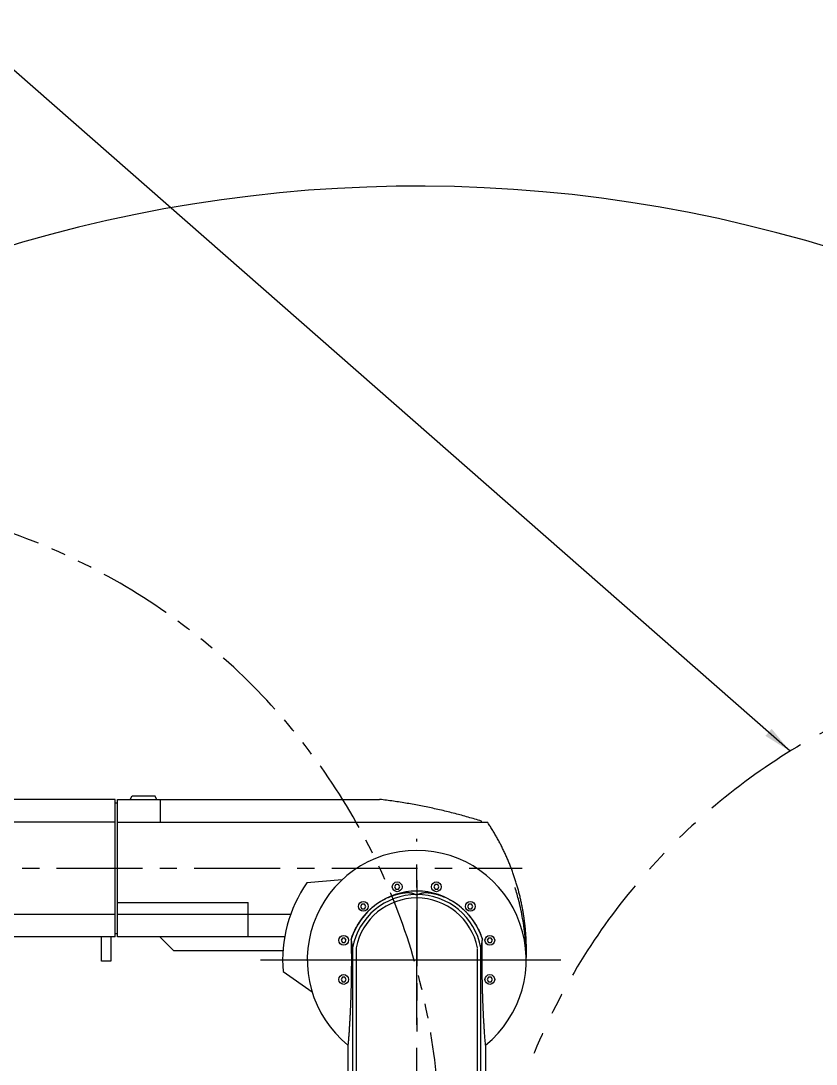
# Model space of a CAD drawing. Extents: x -15562 to 153, y -137 to 4262.
# Drawn here: x -11535 to -10842, y 3079 to 3989 of the extents above; entities that cross this region are included whole.
import ezdxf

# ---------------------------------------------------------------- set-up
doc = ezdxf.new("R2010")
doc.units = 0
doc.header["$LTSCALE"] = 4
doc.header["$MEASUREMENT"] = 0
doc.linetypes.add('CENTER', pattern=[2, 1.25, -0.25, 0.25, -0.25])
doc.linetypes.add('PHANTOM2', pattern=[31.75, 15.875, -3.175, 3.175, -3.175, 3.175, -3.175])
doc.layers.get('0').update_dxf_attribs({"linetype": 'CONTINUOUS'})
for name, color, linetype in [('AREA', 1, 'CONTINUOUS'), ('ARM1', 7, 'CONTINUOUS'), ('ARM2', 7, 'CONTINUOUS'), ('DIMENSION', 5, 'CONTINUOUS')]:
    doc.layers.add(name, color=color, linetype=linetype)
doc.styles.add('BIGFONT', font='ROMANS.SHX', dxfattribs={"bigfont": 'bigfont'})
doc.dimstyles.new('L-IN', dxfattribs={"dimscale": 10, "dimtxt": 3.2, "dimasz": 2.5, "dimexe": 1, "dimexo": 1, "dimgap": 1, "dimtad": 1, "dimdec": 0, "dimtxsty": 'BIGFONT', "dimblk": 'YA-IN', "dimblk1": 'OPEN', "dimblk2": 'OPEN', "dimsah": 1, "dimcen": 0, "dimclrd": 256, "dimclre": 256, "dimclrt": 256, "dimazin": 3, "dimtp": 0.1, "dimtm": 0.2, "dimtfac": 0.625, "dimtdec": 0, "dimtmove": 0, "dimatfit": 3, "dimtolj": 1})

# ---------------------------------------------------------------- blocks, each defined once
blk = doc.blocks.new('YA-IN')
at = {"color": 0, "linetype": 'BYBLOCK'}
for p, q in [((0, 0), (-1, 0.167)), ((-1, -0.167), (0, 0)), ((0, 0), (-1, 0))]:
    blk.add_line(p, q, dxfattribs=at)
blk = doc.blocks.new('12SLARM1')
at = {"layer": 'ARM1', "linetype": 'CENTER', "ltscale": 20}
for p, q in [((0, -136.74), (0, 665.61)), ((-107.66, 560), (107.59, 560))]:
    blk.add_line(p, q, dxfattribs=at)
at = {"layer": 'ARM1', "linetype": 'CONTINUOUS'}
for p, q in [((-18.24, 625.75), (-19.39, 623.75)), ((-19.39, 623.75), (-18.24, 621.75)), ((-15.93, 625.75), (-18.24, 625.75)), ((-18.24, 621.75), (-15.93, 621.75)), ((-14.77, 623.75), (-15.93, 625.75)), ((-15.93, 621.75), (-14.77, 623.75)), ((15.93, 625.75), (14.77, 623.75)), ((14.77, 623.75), (15.93, 621.75)), ((18.24, 625.75), (15.93, 625.75)), ((15.93, 621.75), (18.24, 621.75)), ((19.39, 623.75), (18.24, 625.75)), ((18.24, 621.75), (19.39, 623.75)), ((-47.82, 608.67), (-48.98, 606.67)), ((-48.98, 606.67), (-47.82, 604.67)), ((-45.51, 608.67), (-47.82, 608.67)), ((-47.82, 604.67), (-45.51, 604.67)), ((-44.36, 606.67), (-45.51, 608.67)), ((-45.51, 604.67), (-44.36, 606.67)), ((45.51, 608.67), (44.36, 606.67)), ((44.36, 606.67), (45.51, 604.67)), ((47.82, 608.67), (45.51, 608.67)), ((45.51, 604.67), (47.82, 604.67)), ((48.98, 606.67), (47.82, 608.67)), ((47.82, 604.67), (48.98, 606.67)), ((-64.91, 579.08), (-66.06, 577.08)), ((-66.06, 577.08), (-64.91, 575.08)), ((-62.6, 579.08), (-64.91, 579.08)), ((-64.91, 575.08), (-62.6, 575.08)), ((-61.44, 577.08), (-62.6, 579.08)), ((-62.6, 575.08), (-61.44, 577.08)), ((62.6, 579.08), (61.44, 577.08)), ((61.44, 577.08), (62.6, 575.08)), ((64.91, 579.08), (62.6, 579.08)), ((62.6, 575.08), (64.91, 575.08)), ((66.06, 577.08), (64.91, 579.08)), ((64.91, 575.08), (66.06, 577.08)), ((-56.01, 570.6), (-56.01, -34.92)), ((-53, 570.05), (-53, -33.17)), ((53, -33.17), (53, 570.05)), ((56.01, -34.92), (56.01, 570.6)), ((-64.91, 544.92), (-66.06, 542.92)), ((-66.06, 542.92), (-64.91, 540.92)), ((-62.6, 544.92), (-64.91, 544.92)), ((-64.91, 540.92), (-62.6, 540.92)), ((-61.44, 542.92), (-62.6, 544.92)), ((-62.6, 540.92), (-61.44, 542.92)), ((62.6, 544.92), (61.44, 542.92)), ((61.44, 542.92), (62.6, 540.92)), ((64.91, 544.92), (62.6, 544.92)), ((62.6, 540.92), (64.91, 540.92)), ((66.06, 542.92), (64.91, 544.92)), ((64.91, 540.92), (66.06, 542.92)), ((-60, 485.7), (-60, 84.95)), ((60, 485.7), (60, 84.95)), ((-69.86, 42), (-71.3, 39.5)), ((-71.3, 39.5), (-69.86, 37)), ((-66.97, 42), (-69.86, 42)), ((-69.86, 37), (-66.97, 37)), ((-65.53, 39.5), (-66.97, 42)), ((-66.97, 37), (-65.53, 39.5)), ((66.97, 42), (65.53, 39.5)), ((65.53, 39.5), (66.97, 37)), ((69.86, 42), (66.97, 42)), ((66.97, 37), (69.86, 37)), ((71.3, 39.5), (69.86, 42)), ((69.86, 37), (71.3, 39.5)), ((-80.44, 2.5), (-81.89, 0)), ((-81.89, 0), (-80.44, -2.5)), ((-77.56, 2.5), (-80.44, 2.5)), ((-76.11, 0), (-77.56, 2.5)), ((-77.56, -2.5), (-76.11, 0)), ((77.56, 2.5), (76.11, 0)), ((76.11, 0), (77.56, -2.5)), ((80.44, 2.5), (77.56, 2.5)), ((81.89, 0), (80.44, 2.5)), ((80.44, -2.5), (81.89, 0)), ((-80.44, -2.5), (-77.56, -2.5)), ((77.56, -2.5), (80.44, -2.5)), ((-69.86, -37), (-71.3, -39.5)), ((-71.3, -39.5), (-69.86, -42)), ((-66.97, -37), (-69.86, -37)), ((-69.86, -42), (-66.97, -42)), ((-65.53, -39.5), (-66.97, -37)), ((-66.97, -42), (-65.53, -39.5)), ((66.97, -37), (65.53, -39.5)), ((65.53, -39.5), (66.97, -42)), ((69.86, -37), (66.97, -37)), ((66.97, -42), (69.86, -42)), ((71.3, -39.5), (69.86, -37)), ((69.86, -42), (71.3, -39.5)), ((-40.94, -65.92), (-42.39, -68.42)), ((-42.39, -68.42), (-40.94, -70.92)), ((-38.06, -65.92), (-40.94, -65.92)), ((-40.94, -70.92), (-38.06, -70.92)), ((-36.61, -68.42), (-38.06, -65.92)), ((-38.06, -70.92), (-36.61, -68.42)), ((38.06, -65.92), (36.61, -68.42)), ((36.61, -68.42), (38.06, -70.92)), ((40.94, -65.92), (38.06, -65.92)), ((38.06, -70.92), (40.94, -70.92)), ((42.39, -68.42), (40.94, -65.92)), ((40.94, -70.92), (42.39, -68.42)), ((-1.44, -76.5), (-2.89, -79)), ((-2.89, -79), (-1.44, -81.5)), ((1.44, -76.5), (-1.44, -76.5)), ((-1.44, -81.5), (1.44, -81.5)), ((2.89, -79), (1.44, -76.5)), ((1.44, -81.5), (2.89, -79))]:
    blk.add_line(p, q, dxfattribs=at)
at = {"layer": 'ARM1', "linetype": 'CENTER', "ltscale": 15}
blk.add_line((153.13, 0), (-138.19, 0), dxfattribs=at)
at = {"layer": 'ARM1', "linetype": 'CONTINUOUS'}
for centre, radius in [((-17.08, 623.75), 4.25), ((17.08, 623.75), 4.25), ((-46.67, 606.67), 4.25), ((46.67, 606.67), 4.25), ((-63.75, 577.08), 4.25), ((63.75, 577.08), 4.25), ((-63.75, 542.92), 4.25), ((63.75, 542.92), 4.25), ((-68.42, 39.5), 5), ((68.42, 39.5), 5), ((-79, 0), 5), ((79, 0), 5), ((-68.42, -39.5), 5), ((68.42, -39.5), 5), ((-39.5, -68.42), 5), ((39.5, -68.42), 5), ((0, -79), 5)]:
    blk.add_circle(centre, radius, dxfattribs=at)
for centre, radius, start, end in [((0, 560), 95.5, 308.92277, 231.07723), ((0, 560), 60, 17.52007, 162.47993), ((0, 560), 57, 10.71281, 169.28719), ((0, 560), 54, 11.36488, 168.63512), ((-50, 570.05), 3, 168.63512, 180), ((0, 0), 104, 125.23442, 54.76558), ((0, 0), 70, 144.82351, 35.17649), ((0, 0), 66, 211.94198, 328.05802), ((-50, -33.17), 3, 180, 213.55731), ((0, 0), 63, 213.55731, 326.44269), ((50, -33.17), 3, 326.44269, 0)]:
    blk.add_arc(centre, radius, start, end, dxfattribs=at)
for points, knots in [([(-57.21, 578.07), (-57.06, 578.52), (-56.77, 579.43), (-56.29, 580.77), (-55.78, 582.1), (-55.24, 583.43), (-54.66, 584.73), (-54.06, 586.03), (-53.42, 587.3), (-52.76, 588.57), (-52.06, 589.81), (-51.34, 591.04), (-50.59, 592.26), (-49.8, 593.45), (-48.99, 594.62), (-48.16, 595.78), (-47.29, 596.91), (-46.4, 598.02), (-45.48, 599.11), (-44.54, 600.18), (-43.57, 601.23), (-42.58, 602.25), (-41.56, 603.25), (-40.53, 604.22), (-39.46, 605.16), (-38.38, 606.08), (-37.28, 606.98), (-36.16, 607.84), (-35.02, 608.68), (-33.86, 609.49), (-32.68, 610.27), (-31.49, 611.02), (-30.28, 611.74), (-29.06, 612.42), (-27.84, 613.08), (-26.6, 613.7), (-25.36, 614.29), (-24.12, 614.84), (-22.88, 615.35), (-21.66, 615.83), (-20.44, 616.27), (-19.26, 616.67), (-18.11, 617.02), (-17.02, 617.33), (-16, 617.6), (-15.03, 617.83), (-14.13, 618.02), (-13.3, 618.18), (-12.55, 618.31), (-11.86, 618.42), (-11.24, 618.5), (-10.66, 618.57), (-10.14, 618.62), (-9.65, 618.66), (-9.19, 618.69), (-8.77, 618.71), (-8.37, 618.72), (-8, 618.72), (-7.64, 618.72), (-7.3, 618.71), (-6.97, 618.69), (-6.66, 618.67), (-6.35, 618.65), (-6.05, 618.62), (-5.76, 618.58), (-5.46, 618.54), (-5.17, 618.49), (-4.88, 618.43), (-4.59, 618.37), (-4.28, 618.29), (-3.97, 618.21), (-3.65, 618.11), (-3.34, 618.01), (-3.05, 617.91), (-2.78, 617.81), (-2.53, 617.72), (-2.31, 617.63), (-2.11, 617.55), (-1.92, 617.48), (-1.75, 617.41), (-1.6, 617.35), (-1.45, 617.3), (-1.32, 617.25), (-1.19, 617.21), (-1.07, 617.17), (-0.96, 617.14), (-0.86, 617.11), (-0.76, 617.09), (-0.67, 617.07), (-0.58, 617.05), (-0.51, 617.04), (-0.43, 617.03), (-0.36, 617.02), (-0.3, 617.01), (-0.24, 617.01), (-0.18, 617), (-0.12, 617), (-0.06, 617), (-0.02, 617), (0, 617)], [0, 0, 0, 0, 1.428125, 2.856, 4.284077, 5.711974, 7.139552, 8.567062, 9.994404, 11.421664, 12.849093, 14.276345, 15.703104, 17.129878, 18.556499, 19.98259, 21.408408, 22.833835, 24.258874, 25.683696, 27.108187, 28.531915, 29.954943, 31.37739, 32.79879, 34.219006, 35.638051, 37.055646, 38.471263, 39.884831, 41.295877, 42.703824, 44.107598, 45.506015, 46.897955, 48.282671, 49.658513, 51.019208, 52.357157, 53.671074, 54.962145, 56.223818, 57.42492, 58.557148, 59.620173, 60.613625, 61.53453, 62.37766, 63.141029, 63.831566, 64.459324, 65.034095, 65.562879, 66.051283, 66.504688, 66.92757, 67.323979, 67.698005, 68.053406, 68.39325, 68.720134, 69.036164, 69.343469, 69.644499, 69.940858, 70.234256, 70.527244, 70.822964, 71.125192, 71.437757, 71.764036, 72.099232, 72.430186, 72.742957, 73.030046, 73.291783, 73.530712, 73.748509, 73.946725, 74.12756, 74.2936, 74.446991, 74.589192, 74.721351, 74.844678, 74.960278, 75.06858, 75.169358, 75.262407, 75.347967, 75.426889, 75.500193, 75.568997, 75.63442, 75.697186, 75.757871, 75.817086, 75.875304, 75.93298, 75.93298, 75.93298, 75.93298]), ([(0, 617), (0.02, 617), (0.06, 617), (0.12, 617), (0.18, 617), (0.24, 617.01), (0.3, 617.01), (0.37, 617.02), (0.43, 617.03), (0.51, 617.04), (0.59, 617.05), (0.67, 617.07), (0.76, 617.09), (0.86, 617.11), (0.96, 617.14), (1.08, 617.17), (1.2, 617.21), (1.32, 617.25), (1.46, 617.3), (1.6, 617.35), (1.75, 617.41), (1.92, 617.47), (2.1, 617.55), (2.3, 617.62), (2.51, 617.71), (2.75, 617.8), (3.01, 617.9), (3.29, 618), (3.6, 618.1), (3.91, 618.19), (4.22, 618.28), (4.53, 618.35), (4.83, 618.42), (5.12, 618.48), (5.41, 618.53), (5.7, 618.57), (6, 618.61), (6.3, 618.64), (6.6, 618.67), (6.92, 618.69), (7.25, 618.71), (7.59, 618.72), (7.94, 618.72), (8.31, 618.72), (8.71, 618.71), (9.13, 618.69), (9.58, 618.66), (10.07, 618.63), (10.59, 618.58), (11.16, 618.51), (11.78, 618.43), (12.46, 618.33), (13.2, 618.2), (14.02, 618.04), (14.92, 617.85), (15.88, 617.63), (16.9, 617.36), (17.98, 617.06), (19.13, 616.71), (20.31, 616.31), (21.53, 615.88), (22.75, 615.4), (23.99, 614.89), (25.24, 614.34), (26.48, 613.76), (27.72, 613.14), (28.95, 612.48), (30.18, 611.8), (31.39, 611.08), (32.58, 610.33), (33.76, 609.55), (34.93, 608.74), (36.07, 607.91), (37.2, 607.04), (38.31, 606.15), (39.39, 605.23), (40.46, 604.28), (41.5, 603.31), (42.52, 602.31), (43.52, 601.28), (44.49, 600.24), (45.44, 599.17), (46.36, 598.07), (47.25, 596.96), (48.12, 595.82), (48.96, 594.67), (49.78, 593.49), (50.56, 592.29), (51.32, 591.08), (52.05, 589.85), (52.74, 588.6), (53.41, 587.33), (54.05, 586.05), (54.66, 584.75), (55.23, 583.44), (55.78, 582.12), (56.29, 580.78), (56.77, 579.43), (57.06, 578.52), (57.21, 578.07)], [0, 0, 0, 0, 0.057804, 0.116125, 0.175484, 0.236399, 0.299418, 0.365083, 0.434214, 0.507967, 0.587282, 0.672882, 0.765437, 0.865729, 0.974386, 1.091606, 1.217197, 1.351023, 1.493221, 1.64493, 1.808194, 1.985105, 2.177846, 2.388535, 2.61898, 2.871251, 3.148064, 3.451183, 3.775045, 4.106933, 4.43375, 4.748565, 5.053696, 5.35197, 5.646443, 5.940314, 6.236731, 6.537754, 6.844687, 7.159991, 7.485895, 7.824452, 8.178214, 8.55016, 8.943982, 9.363822, 9.813776, 10.298204, 10.822468, 11.392152, 12.013868, 12.697349, 13.452761, 14.288237, 15.202511, 16.190078, 17.247474, 18.374272, 19.570104, 20.830143, 22.121975, 23.437218, 24.776574, 26.139206, 27.517766, 28.905633, 30.300872, 31.702703, 33.11002, 34.521639, 35.936442, 37.353827, 38.773286, 40.194762, 41.617724, 43.041872, 44.467215, 45.893632, 47.320643, 48.74835, 50.176836, 51.605669, 53.03472, 54.464156, 55.893986, 57.32409, 58.754728, 60.185531, 61.616315, 63.047588, 64.479048, 65.910341, 67.341713, 68.773252, 70.20486, 71.636787, 73.0689, 74.500809, 75.932967, 75.932967, 75.932967, 75.932967]), ([(-57.22, 578.06), (-57.21, 577.64), (-57.19, 576.8), (-57.17, 575.54), (-57.16, 574.28), (-57.14, 573.01), (-57.12, 571.74), (-57.11, 570.46), (-57.1, 569.18), (-57.09, 567.89), (-57.08, 566.6), (-57.07, 565.31), (-57.06, 564.01), (-57.06, 562.72), (-57.06, 561.42), (-57.06, 560.12), (-57.06, 558.82), (-57.06, 557.52), (-57.06, 556.22), (-57.07, 554.92), (-57.08, 553.63), (-57.08, 552.34), (-57.1, 551.05), (-57.11, 549.77), (-57.12, 548.49), (-57.14, 547.22), (-57.15, 545.95), (-57.17, 544.68), (-57.19, 543.42), (-57.21, 542.17), (-57.24, 540.91), (-57.26, 539.66), (-57.29, 538.42), (-57.31, 537.17), (-57.34, 535.93), (-57.37, 534.68), (-57.4, 533.44), (-57.44, 532.2), (-57.47, 530.95), (-57.51, 529.7), (-57.55, 528.45), (-57.59, 527.19), (-57.63, 525.92), (-57.68, 524.65), (-57.72, 523.37), (-57.77, 522.08), (-57.82, 520.78), (-57.88, 519.47), (-57.93, 518.14), (-57.99, 516.79), (-58.05, 515.43), (-58.12, 514.05), (-58.19, 512.65), (-58.26, 511.23), (-58.33, 509.78), (-58.41, 508.31), (-58.5, 506.81), (-58.58, 505.27), (-58.68, 503.71), (-58.77, 502.11), (-58.88, 500.47), (-58.99, 498.79), (-59.11, 497.07), (-59.23, 495.3), (-59.37, 493.48), (-59.51, 491.61), (-59.66, 489.68), (-59.83, 487.71), (-59.94, 486.38), (-60, 485.7)], [0, 0, 0, 0, 1.256328, 2.516686, 3.781239, 5.050147, 6.323531, 7.601333, 8.883422, 10.169532, 11.459338, 12.752379, 14.048152, 15.346037, 16.645407, 17.945542, 19.245756, 20.545307, 21.843523, 23.139715, 24.433305, 25.723722, 27.010544, 28.293371, 29.571973, 30.846153, 32.115891, 33.381199, 34.642269, 35.899316, 37.152726, 38.402901, 39.650403, 40.895797, 42.139799, 43.383118, 44.626602, 45.871089, 47.117543, 48.366916, 49.620278, 50.878691, 52.143322, 53.415342, 54.696018, 55.986628, 57.288544, 58.603164, 59.931972, 61.276491, 62.638337, 64.01917, 65.420758, 66.844911, 68.293574, 69.768724, 71.272507, 72.807081, 74.374828, 75.978124, 77.619546, 79.301733, 81.027614, 82.799997, 84.621446, 86.49654, 88.428316, 90.412265, 92.442493, 92.442493, 92.442493, 92.442493]), ([(-57.22, 578.06), (-57.22, 578.06), (-57.21, 578.06), (-57.21, 578.07), (-57.21, 578.07)], [0, 0, 0, 0, 0.003637807, 0.007286193, 0.007286193, 0.007286193, 0.007286193]), ([(-56.01, 570.6), (-56.03, 570.78), (-56.08, 571.16), (-56.15, 571.74), (-56.24, 572.34), (-56.33, 572.97), (-56.43, 573.61), (-56.53, 574.28), (-56.65, 574.98), (-56.77, 575.71), (-56.91, 576.47), (-57.05, 577.26), (-57.16, 577.79), (-57.21, 578.07)], [0, 0, 0, 0, 0.564849, 1.149594, 1.755591, 2.384296, 3.037289, 3.716258, 4.423015, 5.159515, 5.927872, 6.730369, 7.569569, 7.569569, 7.569569, 7.569569]), ([(57.21, 578.07), (57.16, 577.79), (57.05, 577.26), (56.91, 576.47), (56.77, 575.71), (56.65, 574.98), (56.53, 574.28), (56.43, 573.61), (56.33, 572.97), (56.24, 572.34), (56.15, 571.74), (56.08, 571.16), (56.03, 570.78), (56.01, 570.6)], [0, 0, 0, 0, 0.839214, 1.641707, 2.41006, 3.146556, 3.853311, 4.532276, 5.185266, 5.813968, 6.419963, 7.004708, 7.569569, 7.569569, 7.569569, 7.569569]), ([(60, 485.7), (59.94, 486.38), (59.82, 487.72), (59.66, 489.72), (59.51, 491.66), (59.36, 493.56), (59.23, 495.39), (59.1, 497.18), (58.98, 498.92), (58.87, 500.61), (58.77, 502.26), (58.67, 503.88), (58.57, 505.45), (58.48, 506.99), (58.4, 508.51), (58.32, 509.99), (58.25, 511.44), (58.18, 512.87), (58.11, 514.28), (58.04, 515.66), (57.98, 517.03), (57.92, 518.37), (57.87, 519.7), (57.81, 521.02), (57.76, 522.32), (57.71, 523.62), (57.67, 524.9), (57.62, 526.17), (57.58, 527.43), (57.54, 528.69), (57.5, 529.94), (57.47, 531.19), (57.43, 532.44), (57.4, 533.68), (57.37, 534.92), (57.34, 536.16), (57.31, 537.4), (57.28, 538.64), (57.26, 539.88), (57.23, 541.13), (57.21, 542.38), (57.19, 543.63), (57.17, 544.89), (57.15, 546.14), (57.13, 547.41), (57.12, 548.68), (57.11, 549.95), (57.09, 551.22), (57.08, 552.5), (57.08, 553.78), (57.07, 555.07), (57.06, 556.36), (57.06, 557.65), (57.06, 558.94), (57.06, 560.23), (57.06, 561.52), (57.06, 562.81), (57.06, 564.1), (57.07, 565.38), (57.08, 566.67), (57.09, 567.95), (57.1, 569.23), (57.11, 570.5), (57.12, 571.77), (57.14, 573.04), (57.16, 574.3), (57.17, 575.56), (57.19, 576.81), (57.21, 577.65), (57.22, 578.06)], [0, 0, 0, 0, 2.042477, 4.047253, 6.002384, 7.898289, 9.738332, 11.527986, 13.269616, 14.966087, 16.620529, 18.235644, 19.814086, 21.358322, 22.870796, 24.353746, 25.809358, 27.239688, 28.646703, 30.032286, 31.398216, 32.746219, 34.077914, 35.394883, 36.698608, 37.990538, 39.272037, 40.544428, 41.808971, 43.066871, 44.319286, 45.567307, 46.811994, 48.054323, 49.295247, 50.53562, 51.776283, 53.017957, 54.261349, 55.507035, 56.755572, 58.007369, 59.262811, 60.522124, 61.785499, 63.052965, 64.324509, 65.599957, 66.87909, 68.161543, 69.446911, 70.734666, 72.024258, 73.315046, 74.606396, 75.897617, 77.188063, 78.47707, 79.764052, 81.048441, 82.329774, 83.607637, 84.88174, 86.151858, 87.417888, 88.679805, 89.937756, 91.191922, 92.442493, 92.442493, 92.442493, 92.442493]), ([(57.22, 578.06), (57.22, 578.06), (57.21, 578.06), (57.21, 578.07), (57.21, 578.07)], [0, 0, 0, 0, 0.003637807, 0.007286193, 0.007286193, 0.007286193, 0.007286193]), ([(-60, 84.95), (-59.94, 84.27), (-59.81, 82.92), (-59.63, 80.93), (-59.47, 78.98), (-59.31, 77.07), (-59.16, 75.21), (-59.02, 73.4), (-58.89, 71.62), (-58.76, 69.89), (-58.65, 68.19), (-58.53, 66.53), (-58.43, 64.9), (-58.33, 63.3), (-58.23, 61.72), (-58.14, 60.18), (-58.05, 58.66), (-57.97, 57.16), (-57.89, 55.68), (-57.82, 54.22), (-57.75, 52.78), (-57.68, 51.35), (-57.61, 49.94), (-57.55, 48.54), (-57.49, 47.15), (-57.43, 45.77), (-57.37, 44.4), (-57.32, 43.04), (-57.27, 41.68), (-57.23, 40.78), (-57.22, 40.33)], [0, 0, 0, 0, 2.04472, 4.047987, 6.007073, 7.919518, 9.784226, 11.603963, 13.382175, 15.120998, 16.822586, 18.489165, 20.123074, 21.726356, 23.301128, 24.84932, 26.37293, 27.873761, 29.353673, 30.814354, 32.257546, 33.684837, 35.097859, 36.498109, 37.887124, 39.266333, 40.637188, 42.001025, 43.359219, 44.713154, 44.713154, 44.713154, 44.713154]), ([(57.22, 40.33), (57.23, 40.78), (57.27, 41.68), (57.32, 43.04), (57.37, 44.4), (57.43, 45.77), (57.49, 47.15), (57.55, 48.54), (57.61, 49.94), (57.68, 51.35), (57.75, 52.78), (57.82, 54.22), (57.89, 55.68), (57.97, 57.16), (58.05, 58.66), (58.14, 60.18), (58.23, 61.72), (58.33, 63.3), (58.43, 64.9), (58.53, 66.53), (58.65, 68.19), (58.76, 69.89), (58.89, 71.62), (59.02, 73.4), (59.16, 75.21), (59.31, 77.07), (59.47, 78.98), (59.63, 80.93), (59.81, 82.92), (59.94, 84.27), (60, 84.95)], [0, 0, 0, 0, 1.353934, 2.712129, 4.075965, 5.44682, 6.826029, 8.215044, 9.615293, 11.028315, 12.455606, 13.898798, 15.359479, 16.839391, 18.340222, 19.863832, 21.412024, 22.986796, 24.590078, 26.223987, 27.890566, 29.592154, 31.330978, 33.10919, 34.928927, 36.793635, 38.706081, 40.665167, 42.668434, 44.713154, 44.713154, 44.713154, 44.713154]), ([(-57.22, 40.33), (-57.22, 39.83), (-57.22, 38.85), (-57.23, 37.38), (-57.24, 35.92), (-57.24, 34.49), (-57.25, 33.06), (-57.25, 31.65), (-57.26, 30.24), (-57.26, 28.85), (-57.27, 27.46), (-57.27, 26.08), (-57.28, 24.71), (-57.28, 23.33), (-57.29, 21.96), (-57.29, 20.6), (-57.29, 19.23), (-57.3, 17.86), (-57.3, 16.5), (-57.3, 15.13), (-57.3, 13.76), (-57.31, 12.39), (-57.31, 11.02), (-57.31, 9.65), (-57.31, 8.28), (-57.31, 6.9), (-57.31, 5.52), (-57.31, 4.14), (-57.31, 2.76), (-57.31, 1.38), (-57.31, 0), (-57.31, -1.38), (-57.31, -2.76), (-57.31, -4.14), (-57.31, -5.52), (-57.31, -6.9), (-57.31, -8.28), (-57.31, -9.65), (-57.31, -11.02), (-57.31, -12.39), (-57.3, -13.76), (-57.3, -15.13), (-57.3, -16.5), (-57.3, -17.86), (-57.29, -19.23), (-57.29, -20.6), (-57.29, -21.96), (-57.28, -23.33), (-57.28, -24.71), (-57.27, -26.08), (-57.27, -27.46), (-57.26, -28.85), (-57.26, -30.24), (-57.25, -31.65), (-57.25, -33.06), (-57.24, -34.49), (-57.24, -35.92), (-57.23, -37.38), (-57.22, -38.85), (-57.22, -39.83), (-57.22, -40.33)], [0, 0, 0, 0, 1.487267, 2.956068, 4.408202, 5.84546, 7.269599, 8.682196, 10.084772, 11.478724, 12.865407, 14.246045, 15.621816, 16.993774, 18.362924, 19.730144, 21.096257, 22.461964, 23.827889, 25.194547, 26.562357, 27.931642, 29.302611, 30.675393, 32.049996, 33.426367, 34.804338, 36.183698, 37.564146, 38.945354, 40.326947, 41.708541, 43.089749, 44.470196, 45.849557, 47.227527, 48.603899, 49.978502, 51.351284, 52.722253, 54.091538, 55.459348, 56.826006, 58.191931, 59.557638, 60.923751, 62.290971, 63.660121, 65.032079, 66.40785, 67.788488, 69.175171, 70.569123, 71.971699, 73.384296, 74.808435, 76.245692, 77.697827, 79.166628, 80.653895, 80.653895, 80.653895, 80.653895]), ([(57.22, -40.33), (57.22, -39.83), (57.22, -38.85), (57.23, -37.38), (57.24, -35.92), (57.24, -34.49), (57.25, -33.06), (57.25, -31.65), (57.26, -30.24), (57.26, -28.85), (57.27, -27.46), (57.27, -26.08), (57.28, -24.71), (57.28, -23.33), (57.29, -21.96), (57.29, -20.6), (57.29, -19.23), (57.3, -17.86), (57.3, -16.5), (57.3, -15.13), (57.3, -13.76), (57.31, -12.39), (57.31, -11.02), (57.31, -9.65), (57.31, -8.28), (57.31, -6.9), (57.31, -5.52), (57.31, -4.14), (57.31, -2.76), (57.31, -1.38), (57.31, 0), (57.31, 1.38), (57.31, 2.76), (57.31, 4.14), (57.31, 5.52), (57.31, 6.9), (57.31, 8.28), (57.31, 9.65), (57.31, 11.02), (57.31, 12.39), (57.3, 13.76), (57.3, 15.13), (57.3, 16.5), (57.3, 17.86), (57.29, 19.23), (57.29, 20.6), (57.29, 21.96), (57.28, 23.33), (57.28, 24.71), (57.27, 26.08), (57.27, 27.46), (57.26, 28.85), (57.26, 30.24), (57.25, 31.65), (57.25, 33.06), (57.24, 34.49), (57.24, 35.92), (57.23, 37.38), (57.22, 38.85), (57.22, 39.83), (57.22, 40.33)], [0, 0, 0, 0, 1.487267, 2.956068, 4.408202, 5.84546, 7.269599, 8.682196, 10.084772, 11.478724, 12.865407, 14.246045, 15.621816, 16.993774, 18.362924, 19.730144, 21.096257, 22.461964, 23.827889, 25.194547, 26.562357, 27.931642, 29.302611, 30.675393, 32.049996, 33.426367, 34.804338, 36.183698, 37.564146, 38.945354, 40.326947, 41.708541, 43.089749, 44.470196, 45.849557, 47.227527, 48.603899, 49.978502, 51.351284, 52.722253, 54.091538, 55.459348, 56.826006, 58.191931, 59.557638, 60.923751, 62.290971, 63.660121, 65.032079, 66.40785, 67.788488, 69.175171, 70.569123, 71.971699, 73.384296, 74.808435, 76.245692, 77.697827, 79.166628, 80.653895, 80.653895, 80.653895, 80.653895]), ([(-57.22, -40.33), (-57.17, -40.09), (-57.07, -39.62), (-56.92, -38.91), (-56.77, -38.22), (-56.62, -37.54), (-56.47, -36.87), (-56.31, -36.21), (-56.16, -35.56), (-56.06, -35.13), (-56.01, -34.92)], [0, 0, 0, 0, 0.730406, 1.449862, 2.158505, 2.856466, 3.543854, 4.220695, 4.887003, 5.5428, 5.5428, 5.5428, 5.5428]), ([(57.22, -40.33), (57.17, -40.09), (57.07, -39.62), (56.92, -38.91), (56.77, -38.22), (56.62, -37.54), (56.47, -36.87), (56.31, -36.21), (56.16, -35.56), (56.06, -35.13), (56.01, -34.92)], [0, 0, 0, 0, 0.730406, 1.449862, 2.158505, 2.856466, 3.543854, 4.220695, 4.887003, 5.5428, 5.5428, 5.5428, 5.5428])]:
    blk.add_open_spline(points, degree=3, knots=knots, dxfattribs=at)
blk = doc.blocks.new('12SLARM2')
at = {"layer": 'ARM2', "linetype": 'CONTINUOUS'}
for p, q in [((-263, 140), (-420, 140)), ((-263, 20), (-263, 140)), ((-263, 137), (-261, 137)), ((-261, 20), (-261, 140)), ((-261, 140), (-32.4, 140)), ((-250.13, 140), (-248.4, 143)), ((-248.4, 143), (-228.4, 143)), ((-226.67, 140), (-228.4, 143)), ((-223.4, 120), (-223.4, 140)), ((-263, 120), (-420, 120)), ((-261, 120), (56.6, 120)), ((56.6, 120), (56.6, 121)), ((56.6, 120), (61.53, 120)), ((-65.19, 69.79), (-95.84, 67.11)), ((-261, 50), (-147, 50)), ((-147, 20), (-147, 50)), ((-420, 40), (-263, 40)), ((-261, 40), (-109.95, 40)), ((-263, 20), (-420, 20)), ((-263, 23), (-261, 23)), ((-115.28, 20), (-261, 20)), ((-224, 20), (-212, 8)), ((-116.73, 8), (-212, 8)), ((-116.55, -10.2), (-91.35, -27.85))]:
    blk.add_line(p, q, dxfattribs=at)
at = {"layer": 'ARM2', "linetype": 'CENTER', "ltscale": 15}
for p, q in [((-794.22, 80), (92.02, 80)), ((0, 69.59), (0, -62.39)), ((-136.41, 0), (125.59, 0))]:
    blk.add_line(p, q, dxfattribs=at)
at = {"layer": 'ARM2'}
for p, q in [((-275, -1), (-275, 20)), ((-267, 20), (-267, -1)), ((-267, -1), (-275, -1))]:
    blk.add_line(p, q, dxfattribs=at)
at = {"layer": 'ARM2', "linetype": 'CONTINUOUS'}
for centre, radius, start, end in [((61.53, 119.5), 0.5, 33.47471, 90), ((0, 0), 117, 145, 185)]:
    blk.add_arc(centre, radius, start, end, dxfattribs=at)
for points, knots in [([(33.41, 127.6), (33.36, 127.62), (31.34, 128.14), (27.35, 129.14), (21.44, 130.56), (15.51, 131.9), (9.56, 133.17), (3.61, 134.36), (-2.37, 135.49), (-8.35, 136.54), (-14.35, 137.52), (-20.36, 138.42), (-26.38, 139.26), (-30.39, 139.75), (-32.4, 140)], [0, 0, 0, 0, 0.183153, 6.26079, 12.338428, 18.416066, 24.493703, 30.571341, 36.648978, 42.726616, 48.804254, 54.881891, 60.959529, 67.022382, 67.022382, 67.022382, 67.022382]), ([(56.6, 121), (54.67, 121.59), (50.8, 122.78), (44.97, 124.47), (39.2, 126.08), (35.37, 127.09), (33.5, 127.58)], [0, 0, 0, 0, 6.05888, 12.136518, 18.214156, 24.020421, 24.020421, 24.020421, 24.020421]), ([(95.5, 0), (95.54, 1.25), (95.63, 3.76), (95.67, 7.51), (95.65, 11.27), (95.56, 15.04), (95.39, 18.8), (95.15, 22.56), (94.85, 26.32), (94.47, 30.07), (94.02, 33.82), (93.5, 37.56), (92.91, 41.29), (92.25, 45.01), (91.52, 48.72), (90.72, 52.42), (89.85, 56.11), (88.92, 59.78), (87.91, 63.43), (86.83, 67.07), (85.69, 70.69), (84.47, 74.29), (83.19, 77.86), (81.84, 81.42), (80.43, 84.95), (78.94, 88.45), (77.4, 91.93), (75.78, 95.38), (74.1, 98.81), (72.36, 102.2), (70.55, 105.56), (68.68, 108.89), (66.74, 112.18), (64.74, 115.44), (63.13, 117.97), (62.19, 119.4), (61.94, 119.78)], [0, 0, 0, 0, 3.756567, 7.51528, 11.276137, 15.039139, 18.804284, 22.571572, 26.341001, 30.112572, 33.886282, 37.662132, 41.44012, 45.220246, 49.002508, 52.786907, 56.573441, 60.36211, 64.152912, 67.945847, 71.740914, 75.538112, 79.337441, 83.1389, 86.942487, 90.748203, 94.556046, 98.366015, 102.17811, 105.99233, 109.808675, 113.627142, 117.447733, 121.270445, 125.095278, 126.432369, 126.432369, 126.432369, 126.432369]), ([(89.99, 47.8), (89.68, 49.09), (88.45, 54.23), (86.93, 59.3), (85.78, 63.1)], [0, 0, 0, 0, 3.971424, 15.872177, 15.872177, 15.872177, 15.872177]), ([(93.49, 28.96), (93.35, 29.98), (92.44, 36.31), (91.11, 42.56), (89.99, 47.8)], [0, 0, 0, 0, 3.098767, 19.167996, 19.167996, 19.167996, 19.167996]), ([(95.5, 0), (95.5, 0.03), (95.5, 0.09), (95.5, 0.17), (95.5, 0.26), (95.5, 0.34), (95.5, 0.43), (95.5, 0.52), (95.5, 0.6), (95.5, 0.68), (95.5, 0.77), (95.5, 0.85), (95.5, 0.94), (95.51, 1.02), (95.51, 1.1), (95.51, 1.19), (95.51, 1.27), (95.51, 1.35), (95.51, 1.43), (95.51, 1.52), (95.51, 1.6), (95.51, 1.68), (95.51, 1.76), (95.51, 1.84), (95.5, 1.92), (95.5, 2), (95.5, 2.09), (95.5, 2.17), (95.5, 2.25), (95.5, 2.33), (95.5, 2.41), (95.5, 2.48), (95.5, 2.56), (95.5, 2.64), (95.5, 2.72), (95.5, 2.8), (95.5, 2.88), (95.5, 2.96), (95.5, 3.03), (95.5, 3.11), (95.5, 3.19), (95.5, 3.27), (95.5, 3.34), (95.49, 3.42), (95.49, 3.5), (95.49, 3.58), (95.49, 3.65), (95.49, 3.73), (95.49, 3.8), (95.49, 3.88), (95.49, 3.96), (95.49, 4.03), (95.49, 4.11), (95.48, 4.18), (95.48, 4.26), (95.48, 4.33), (95.48, 4.41), (95.48, 4.48), (95.48, 4.55), (95.48, 4.63), (95.48, 4.7), (95.47, 4.78), (95.47, 4.85), (95.47, 4.92), (95.47, 5), (95.47, 5.07), (95.47, 5.14), (95.47, 5.22), (95.46, 5.29), (95.46, 5.36), (95.46, 5.43), (95.46, 5.51), (95.46, 5.58), (95.46, 5.65), (95.45, 5.72), (95.45, 5.79), (95.45, 5.86), (95.45, 5.94), (95.45, 6.01), (95.45, 6.08), (95.44, 6.15), (95.44, 6.22), (95.44, 6.29), (95.44, 6.36), (95.44, 6.43), (95.43, 6.5), (95.43, 6.57), (95.43, 6.64), (95.43, 6.71), (95.43, 6.78), (95.42, 6.85), (95.42, 6.92), (95.42, 6.99), (95.42, 7.06), (95.42, 7.13), (95.41, 7.2), (95.41, 7.27), (95.41, 7.34), (95.41, 7.41), (95.4, 7.48), (95.4, 7.55), (95.4, 7.62), (95.4, 7.69), (95.39, 7.75), (95.39, 7.82), (95.39, 7.89), (95.39, 7.96), (95.39, 8.03), (95.38, 8.1), (95.38, 8.16), (95.38, 8.23), (95.38, 8.3), (95.37, 8.37), (95.37, 8.44), (95.37, 8.51), (95.36, 8.57), (95.36, 8.64), (95.36, 8.71), (95.36, 8.78), (95.35, 8.84), (95.35, 8.91), (95.35, 8.98), (95.35, 9.05), (95.34, 9.11), (95.34, 9.18), (95.34, 9.25), (95.33, 9.32), (95.33, 9.38), (95.33, 9.45), (95.33, 9.52), (95.32, 9.58), (95.32, 9.65), (95.32, 9.72), (95.31, 9.78), (95.31, 9.85), (95.31, 9.92), (95.3, 9.98), (95.3, 10.05), (95.3, 10.12), (95.29, 10.18), (95.29, 10.25), (95.29, 10.32), (95.28, 10.38), (95.28, 10.45), (95.28, 10.52), (95.27, 10.58), (95.27, 10.65), (95.27, 10.71), (95.26, 10.78), (95.26, 10.85), (95.26, 10.91), (95.25, 10.98), (95.25, 11.04), (95.25, 11.11), (95.24, 11.18), (95.24, 11.24), (95.24, 11.31), (95.23, 11.37), (95.23, 11.44), (95.23, 11.5), (95.22, 11.57), (95.22, 11.63), (95.22, 11.7), (95.21, 11.76), (95.21, 11.83), (95.2, 11.89), (95.2, 11.96), (95.2, 12.02), (95.19, 12.09), (95.19, 12.15), (95.19, 12.22), (95.18, 12.28), (95.18, 12.35), (95.17, 12.41), (95.17, 12.48), (95.17, 12.54), (95.16, 12.6), (95.16, 12.67), (95.15, 12.73), (95.15, 12.8), (95.15, 12.86), (95.14, 12.92), (95.14, 12.99), (95.14, 13.05), (95.13, 13.12), (95.13, 13.18), (95.12, 13.24), (95.12, 13.31), (95.11, 13.37), (95.11, 13.43), (95.11, 13.5), (95.1, 13.56), (95.1, 13.63), (95.09, 13.69), (95.09, 13.75), (95.09, 13.81), (95.08, 13.88), (95.08, 13.94), (95.07, 14), (95.07, 14.07), (95.06, 14.13), (95.06, 14.19), (95.06, 14.26), (95.05, 14.32), (95.05, 14.38), (95.04, 14.44), (95.04, 14.51), (95.03, 14.57), (95.03, 14.63), (95.02, 14.69), (95.02, 14.75), (95.02, 14.82), (95.01, 14.88), (95.01, 14.94), (95, 15), (95, 15.06), (94.99, 15.13), (94.99, 15.19), (94.98, 15.25), (94.98, 15.31), (94.97, 15.37), (94.97, 15.43), (94.96, 15.5), (94.96, 15.56), (94.96, 15.62), (94.95, 15.68), (94.95, 15.74), (94.94, 15.8), (94.94, 15.86), (94.93, 15.92), (94.93, 15.99), (94.92, 16.05), (94.92, 16.11), (94.91, 16.17), (94.91, 16.23), (94.9, 16.29), (94.9, 16.35), (94.89, 16.41), (94.89, 16.47), (94.88, 16.53), (94.88, 16.59), (94.87, 16.65), (94.87, 16.71), (94.86, 16.77), (94.86, 16.83), (94.85, 16.89), (94.85, 16.95), (94.84, 17.01), (94.84, 17.07), (94.83, 17.13), (94.83, 17.19), (94.82, 17.25), (94.82, 17.31), (94.81, 17.37), (94.81, 17.43), (94.8, 17.49), (94.8, 17.55), (94.79, 17.6), (94.79, 17.66), (94.78, 17.72), (94.78, 17.78), (94.77, 17.84), (94.77, 17.9), (94.76, 17.96), (94.76, 18.02), (94.75, 18.07), (94.75, 18.13), (94.74, 18.19), (94.74, 18.25), (94.73, 18.31), (94.73, 18.37), (94.72, 18.42), (94.71, 18.48), (94.71, 18.54), (94.7, 18.6), (94.7, 18.66), (94.69, 18.71), (94.69, 18.77), (94.68, 18.83), (94.68, 18.89), (94.67, 18.94), (94.67, 19), (94.66, 19.06), (94.66, 19.12), (94.65, 19.17), (94.64, 19.23), (94.64, 19.29), (94.63, 19.34), (94.63, 19.4), (94.62, 19.46), (94.62, 19.52), (94.61, 19.57), (94.61, 19.63), (94.6, 19.69), (94.6, 19.74), (94.59, 19.8), (94.58, 19.85), (94.58, 19.91), (94.57, 19.97), (94.57, 20.02), (94.56, 20.08), (94.56, 20.14), (94.55, 20.19), (94.55, 20.25), (94.54, 20.3), (94.53, 20.36), (94.53, 20.41), (94.52, 20.47), (94.52, 20.53), (94.51, 20.58), (94.51, 20.64), (94.5, 20.69), (94.49, 20.75), (94.49, 20.8), (94.48, 20.86), (94.48, 20.91), (94.47, 20.97), (94.47, 21.02), (94.46, 21.08), (94.45, 21.13), (94.45, 21.19), (94.44, 21.24), (94.44, 21.29), (94.43, 21.35), (94.43, 21.4), (94.42, 21.46), (94.41, 21.51), (94.41, 21.57), (94.4, 21.62), (94.4, 21.67), (94.39, 21.73), (94.39, 21.78), (94.38, 21.84), (94.37, 21.89), (94.37, 21.94), (94.36, 22), (94.36, 22.05), (94.35, 22.1), (94.34, 22.16), (94.34, 22.21), (94.33, 22.26), (94.33, 22.32), (94.32, 22.37), (94.32, 22.42), (94.31, 22.47), (94.3, 22.53), (94.3, 22.58), (94.29, 22.63), (94.29, 22.68), (94.28, 22.74), (94.27, 22.79), (94.27, 22.84), (94.26, 22.89), (94.26, 22.95), (94.25, 23), (94.24, 23.05), (94.24, 23.1), (94.23, 23.15), (94.23, 23.21), (94.22, 23.26), (94.21, 23.31), (94.21, 23.36), (94.2, 23.41), (94.2, 23.46), (94.19, 23.52), (94.18, 23.57), (94.18, 23.62), (94.17, 23.67), (94.17, 23.72), (94.16, 23.77), (94.15, 23.82), (94.15, 23.87), (94.14, 23.92), (94.14, 23.97), (94.13, 24.02), (94.12, 24.07), (94.12, 24.12), (94.11, 24.18), (94.11, 24.23), (94.1, 24.28), (94.09, 24.33), (94.09, 24.38), (94.08, 24.42), (94.08, 24.47), (94.07, 24.52), (94.06, 24.57), (94.06, 24.62), (94.05, 24.67), (94.05, 24.72), (94.04, 24.76), (94.03, 24.81), (94.03, 24.86), (94.02, 24.91), (94.02, 24.95), (94.01, 25), (94.01, 25.04), (94, 25.09), (94, 25.13), (93.99, 25.18), (93.98, 25.22), (93.98, 25.26), (93.97, 25.3), (93.97, 25.35), (93.96, 25.39), (93.96, 25.43), (93.95, 25.47), (93.95, 25.51), (93.94, 25.55), (93.94, 25.59), (93.93, 25.63), (93.93, 25.67), (93.92, 25.71), (93.92, 25.75), (93.91, 25.79), (93.91, 25.83), (93.9, 25.87), (93.9, 25.91), (93.89, 25.94), (93.89, 25.98), (93.88, 26.02), (93.88, 26.06), (93.87, 26.1), (93.87, 26.14), (93.86, 26.17), (93.86, 26.21), (93.85, 26.25), (93.85, 26.29), (93.84, 26.32), (93.84, 26.36), (93.83, 26.4), (93.83, 26.43), (93.82, 26.47), (93.82, 26.51), (93.81, 26.54), (93.81, 26.58), (93.8, 26.62), (93.8, 26.65), (93.8, 26.69), (93.79, 26.73), (93.79, 26.76), (93.78, 26.8), (93.78, 26.83), (93.77, 26.87), (93.77, 26.9), (93.76, 26.94), (93.76, 26.97), (93.75, 27.01), (93.75, 27.04), (93.74, 27.08), (93.74, 27.11), (93.73, 27.15), (93.73, 27.18), (93.73, 27.21), (93.72, 27.25), (93.72, 27.28), (93.71, 27.32), (93.71, 27.35), (93.7, 27.38), (93.7, 27.42), (93.69, 27.45), (93.69, 27.48), (93.68, 27.52), (93.68, 27.55), (93.68, 27.58), (93.67, 27.62), (93.67, 27.65), (93.66, 27.68), (93.66, 27.71), (93.65, 27.75), (93.65, 27.78), (93.64, 27.81), (93.64, 27.84), (93.64, 27.87), (93.63, 27.91), (93.63, 27.94), (93.62, 27.97), (93.62, 28), (93.61, 28.03), (93.61, 28.06), (93.61, 28.09), (93.6, 28.12), (93.6, 28.15), (93.59, 28.18), (93.59, 28.2), (93.59, 28.23), (93.58, 28.26), (93.58, 28.29), (93.57, 28.31), (93.57, 28.34), (93.57, 28.36), (93.56, 28.39), (93.56, 28.41), (93.56, 28.44), (93.55, 28.46), (93.55, 28.48), (93.55, 28.51), (93.54, 28.53), (93.54, 28.55), (93.54, 28.57), (93.54, 28.59), (93.53, 28.62), (93.53, 28.64), (93.53, 28.66), (93.52, 28.68), (93.52, 28.7), (93.52, 28.72), (93.52, 28.73), (93.51, 28.75), (93.51, 28.77), (93.51, 28.79), (93.51, 28.81), (93.5, 28.82), (93.5, 28.84), (93.5, 28.85), (93.5, 28.87), (93.49, 28.88), (93.49, 28.89), (93.49, 28.91), (93.49, 28.92), (93.49, 28.93), (93.49, 28.94), (93.49, 28.95), (93.48, 28.95), (93.48, 28.96), (93.48, 28.96), (93.48, 28.96)], [0, 0, 0, 0, 0.086452, 0.172635, 0.258552, 0.344205, 0.429595, 0.514723, 0.599593, 0.684206, 0.768563, 0.852667, 0.93652, 1.020122, 1.103477, 1.186586, 1.26945, 1.352072, 1.434454, 1.516597, 1.598503, 1.680175, 1.761614, 1.842821, 1.923799, 2.00455, 2.085075, 2.165376, 2.245456, 2.325316, 2.404957, 2.484383, 2.563594, 2.642592, 2.72138, 2.799959, 2.878331, 2.956498, 3.034461, 3.112224, 3.189786, 3.267152, 3.344321, 3.421296, 3.49808, 3.574673, 3.651078, 3.727296, 3.80333, 3.879181, 3.954851, 4.030341, 4.105655, 4.180794, 4.255759, 4.330552, 4.405176, 4.479631, 4.553921, 4.628047, 4.70201, 4.775812, 4.849457, 4.922944, 4.996276, 5.069456, 5.142484, 5.215363, 5.288095, 5.360681, 5.433123, 5.505423, 5.577584, 5.649606, 5.721492, 5.793243, 5.864862, 5.936351, 6.00771, 6.078942, 6.150049, 6.221033, 6.291896, 6.362639, 6.433264, 6.503773, 6.574169, 6.644452, 6.714625, 6.784689, 6.854647, 6.9245, 6.994251, 7.0639, 7.13345, 7.202903, 7.272261, 7.341525, 7.410697, 7.479779, 7.548774, 7.617682, 7.686506, 7.755248, 7.823909, 7.892491, 7.960996, 8.029427, 8.097784, 8.16607, 8.234287, 8.302436, 8.370519, 8.438539, 8.506496, 8.574394, 8.642233, 8.710015, 8.777743, 8.845417, 8.913037, 8.980603, 9.048115, 9.115572, 9.182975, 9.250324, 9.317618, 9.384857, 9.452041, 9.519171, 9.586245, 9.653265, 9.720229, 9.787138, 9.853992, 9.92079, 9.987533, 10.05422, 10.120852, 10.187427, 10.253947, 10.320411, 10.386818, 10.45317, 10.519465, 10.585704, 10.651886, 10.718012, 10.784081, 10.850094, 10.916049, 10.981948, 11.047789, 11.113574, 11.179301, 11.244971, 11.310583, 11.376138, 11.441636, 11.507076, 11.572458, 11.637782, 11.703048, 11.768256, 11.833406, 11.898497, 11.96353, 12.028505, 12.093422, 12.158279, 12.223078, 12.287818, 12.352499, 12.417122, 12.481685, 12.546188, 12.610633, 12.675018, 12.739344, 12.80361, 12.867817, 12.931963, 12.99605, 13.060077, 13.124044, 13.18795, 13.251797, 13.315583, 13.379309, 13.442974, 13.506578, 13.570122, 13.633605, 13.697027, 13.760388, 13.823688, 13.886927, 13.950105, 14.013221, 14.076276, 14.139269, 14.202201, 14.26507, 14.327878, 14.390624, 14.453308, 14.515929, 14.578488, 14.640985, 14.703418, 14.765789, 14.828097, 14.890343, 14.952525, 15.014644, 15.076699, 15.138692, 15.20062, 15.262486, 15.324287, 15.386025, 15.447699, 15.509309, 15.570855, 15.632337, 15.693754, 15.755107, 15.816396, 15.87762, 15.938779, 15.999874, 16.060904, 16.121869, 16.182768, 16.243603, 16.304372, 16.365076, 16.425714, 16.486287, 16.546794, 16.607235, 16.66761, 16.727919, 16.788162, 16.848339, 16.908449, 16.968493, 17.02847, 17.088381, 17.148225, 17.208003, 17.267714, 17.327358, 17.386935, 17.446445, 17.505888, 17.565264, 17.624573, 17.683814, 17.742988, 17.802095, 17.861134, 17.920106, 17.97901, 18.037846, 18.096614, 18.155315, 18.213947, 18.272512, 18.331008, 18.389437, 18.447797, 18.506089, 18.564312, 18.622467, 18.680553, 18.738571, 18.79652, 18.8544, 18.912211, 18.969954, 19.027627, 19.085232, 19.142767, 19.200233, 19.257629, 19.314957, 19.372214, 19.429403, 19.486521, 19.54357, 19.60055, 19.657459, 19.714298, 19.771068, 19.827767, 19.884397, 19.940956, 19.997444, 20.053863, 20.11021, 20.166488, 20.222695, 20.278831, 20.334896, 20.39089, 20.446814, 20.502667, 20.558448, 20.614158, 20.669798, 20.725365, 20.780862, 20.836287, 20.89164, 20.946922, 21.002132, 21.057271, 21.112337, 21.167332, 21.222254, 21.277105, 21.331883, 21.386589, 21.441223, 21.495784, 21.550273, 21.60469, 21.659033, 21.713304, 21.767503, 21.821628, 21.87568, 21.92966, 21.983566, 22.037399, 22.091159, 22.144845, 22.198458, 22.251998, 22.305464, 22.358856, 22.412175, 22.465419, 22.51859, 22.571687, 22.62471, 22.677658, 22.730533, 22.783333, 22.836058, 22.88871, 22.941286, 22.993788, 23.046215, 23.098566, 23.150841, 23.20304, 23.255163, 23.307209, 23.359179, 23.411072, 23.462889, 23.514628, 23.566291, 23.617877, 23.669385, 23.720816, 23.77217, 23.823446, 23.874644, 23.925765, 23.976808, 24.027772, 24.078658, 24.129466, 24.180196, 24.230846, 24.281406, 24.331854, 24.382166, 24.432322, 24.482297, 24.53207, 24.581618, 24.630918, 24.679947, 24.728684, 24.777106, 24.82519, 24.872914, 24.920256, 24.967192, 25.0137, 25.059758, 25.105343, 25.150434, 25.195006, 25.23905, 25.28259, 25.325659, 25.368289, 25.410511, 25.45236, 25.493867, 25.535064, 25.575983, 25.616658, 25.65712, 25.697401, 25.737523, 25.777487, 25.817296, 25.85695, 25.89645, 25.935797, 25.974994, 26.014039, 26.052936, 26.091684, 26.130286, 26.168741, 26.207052, 26.245219, 26.283244, 26.321127, 26.35887, 26.396474, 26.433939, 26.471267, 26.50846, 26.545517, 26.582441, 26.619232, 26.655891, 26.69242, 26.728819, 26.765089, 26.801233, 26.83725, 26.873141, 26.908908, 26.944552, 26.980074, 27.015475, 27.050756, 27.085917, 27.12096, 27.155886, 27.190696, 27.225391, 27.259972, 27.294439, 27.328794, 27.363038, 27.397171, 27.431195, 27.46511, 27.498918, 27.532619, 27.566213, 27.599703, 27.633088, 27.666369, 27.699548, 27.732625, 27.765601, 27.798475, 27.831235, 27.863859, 27.896327, 27.928615, 27.960704, 27.99257, 28.024193, 28.055551, 28.086623, 28.117387, 28.147821, 28.177905, 28.207616, 28.236933, 28.265834, 28.294298, 28.322314, 28.349875, 28.376975, 28.403606, 28.429761, 28.455431, 28.480609, 28.505302, 28.529529, 28.553311, 28.576671, 28.599628, 28.622203, 28.644417, 28.66629, 28.687839, 28.709067, 28.72996, 28.750506, 28.770691, 28.790502, 28.809923, 28.82894, 28.847537, 28.865697, 28.883402, 28.900615, 28.917279, 28.933338, 28.948733, 28.963429, 28.977412, 28.990671, 29.003181, 29.014904, 29.025705, 29.035286, 29.043348, 29.04953, 29.053427, 29.054429, 29.054429, 29.054429, 29.054429])]:
    blk.add_open_spline(points, degree=3, knots=knots, dxfattribs=at)
blk.add_open_spline([(93.87, 26.15), (93.74, 27.09), (93.62, 28.02), (93.49, 28.96)], degree=3, dxfattribs=at)
blk = doc.blocks.new('12SLAREA2')
at = {"layer": 'AREA'}
blk.add_arc((0, 0), 1234.76, 350, 220, dxfattribs=at)
blk = doc.blocks.new('12SLAREA4')
at = {"layer": 'AREA', "linetype": 'PHANTOM2'}
blk.add_arc((-540.24, 404.28), 560, 350, 143.19095, dxfattribs=at)
at = {"layer": 'AREA', "linetype": 'PHANTOM2', "ltscale": 1.5}
blk.add_arc((620.24, 265.72), 560, 23.19095, 168.55047, dxfattribs=at)

msp = doc.modelspace()

# ---------------------------------------------------------------- block references
for name in ['12SLAREA2', '12SLAREA4']:
    msp.add_blockref(name, (-11190, 2610))
at = {"layer": 'ARM1'}
msp.add_blockref('12SLARM1', (-11190, 2610), dxfattribs=at)
at = {"layer": 'ARM2'}
msp.add_blockref('12SLARM2', (-11190, 3170), dxfattribs=at)

# ---------------------------------------------------------------- leaders
at = {"layer": 'DIMENSION'}
msp.add_leader([(-10864.35, 3351.97), (-11590.52, 3988.99)], dimstyle='L-IN', dxfattribs=at)

doc.saveas('drawing.dxf')
